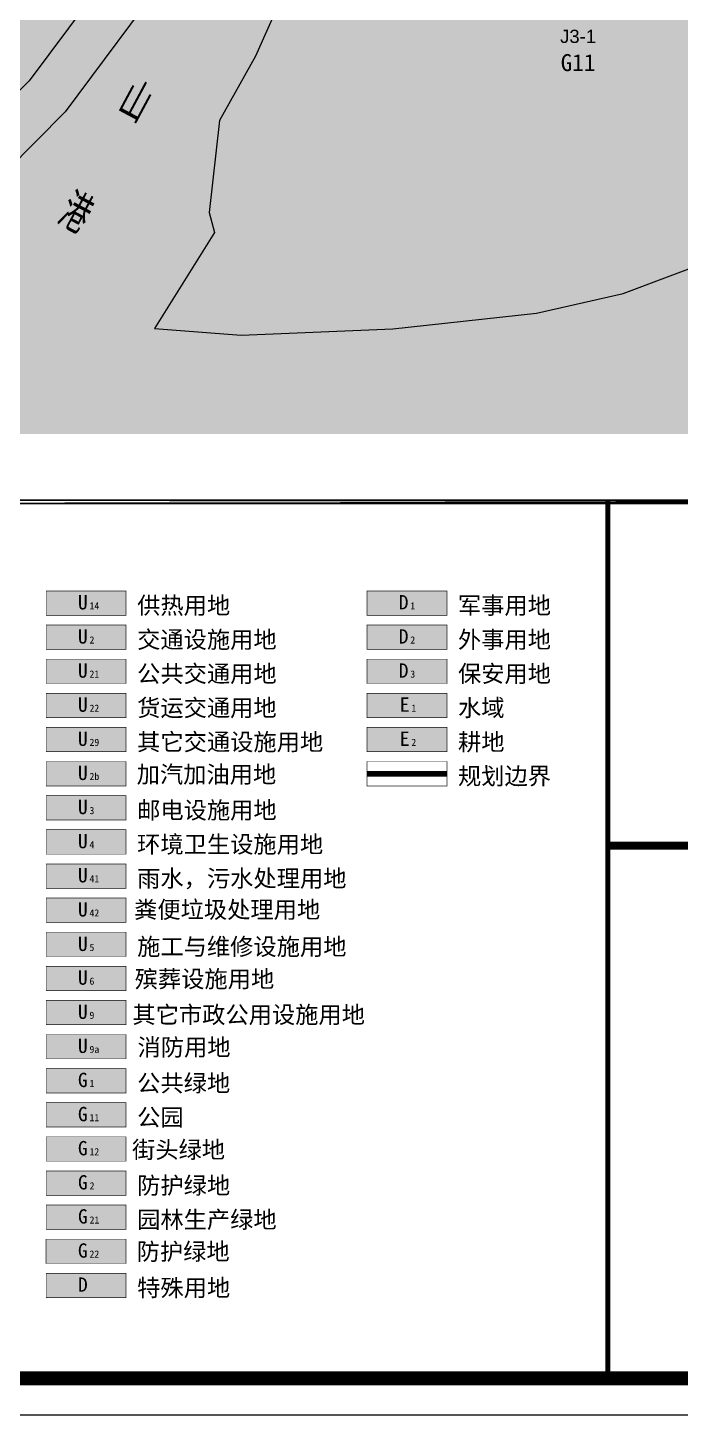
# Model space of a CAD drawing. Extents: x 2442 to 11417, y 1140 to 9206.
# Drawn here: x 7676 to 8365, y 2187 to 3651 of the extents above; entities that cross this region are included whole.
import ezdxf

# ---------------------------------------------------------------- set-up
doc = ezdxf.new("R2010")
doc.units = 0
doc.header["$LTSCALE"] = 1000
doc.header["$MEASUREMENT"] = 0
for name, color, linetype in [('08-G11-公园', 3, 'Continuous'), ('11-E1-水域', 130, 'Continuous'), ('13-X-图例', 7, 'Continuous'), ('14-z地块编号', 217, 'Continuous'), ('DL-ZX', 1, 'Continuous'), ('TK', 7, 'Continuous'), ('基层360', 220, 'Continuous'), ('用地性质代码', 7, 'Continuous'), ('用地线', 5, 'Continuous'), ('蓝线', 5, 'Continuous')]:
    doc.layers.add(name, color=color, linetype=linetype)
doc.styles.add('ht', font='simhei.ttf')
doc.styles.get("Standard").update_dxf_attribs({"font": 'gbenor.shx', "bigfont": 'gbcbig.shx'})
doc.styles.add('xtx', font='')
doc.styles.get('xtx').set_extended_font_data('SimSun')

msp = doc.modelspace()

# ---------------------------------------------------------------- hatches: boundary and pattern name
at = {"layer": '08-G11-公园'}
for points in [[(7948.8, 3946.5), (7986.4, 4002.4), (7986.6, 4002.8, -0.01533), (7946.1, 4032), (7906.1, 3972.8), (7876.4, 3919.5), (7817.9, 3815.1), (7782.6, 3735.9), (7677.8, 3595.2), (7593.5, 3510.4), (7471.6, 3535.4), (7395.1, 3512.5, -0.011145), (7387.6, 3455.4), (7372.5, 3364.7), (7420.7, 3468), (7473.4, 3483.8), (7537.2, 3469.6), (7571.7, 3444.6), (7622.9, 3469), (7715.8, 3562.5), (7826, 3710.5), (7862.7, 3792.6)], [(7948.8, 3946.5), (7986.4, 4002.4), (7986.6, 4002.8, -0.01533), (7946.1, 4032), (7906.1, 3972.8), (7876.4, 3919.5), (7817.9, 3815.1), (7782.6, 3735.9), (7677.8, 3595.2), (7593.5, 3510.4), (7471.6, 3535.4), (7395.1, 3512.5, -0.011145), (7387.6, 3455.4), (7372.5, 3364.7), (7420.7, 3468), (7473.4, 3483.8), (7537.2, 3469.6), (7571.7, 3444.6), (7622.9, 3469), (7715.8, 3562.5), (7826, 3710.5), (7862.7, 3792.6)], [(7938.4, 3669.4), (7917, 3621.2), (7878.8, 3553.4), (7867.8, 3456.4), (7873.7, 3435.1), (7810.1, 3333.8), (7901.8, 3326.8), (8061.8, 3333.6), (8213.6, 3350), (8304.9, 3370.7), (8442.4, 3422.5), (8495.2, 3453), (8524.1, 3477.6), (8586.6, 3538.1), (8626.8, 3587.7), (8686.4, 3679.3), (8638.8, 3689.6, -0.071778), (8367.1, 3790.8), (8065.2, 3955.7), (8047.2, 3915.9), (8023, 3841.7), (8000.4, 3791.7)], [(7782.6, 3735.9), (7746, 3748.6), (7727.5, 3780.3), (7657.3, 3809.5), (7651.5, 3791.1, -0.199776), (7566.5, 3690), (7527.8, 3670, -0.119727), (7439.7, 3648.5), (7422.5, 3648.5, 0.408476), (7402.6, 3628.9, -0.022526), (7395.1, 3512.5), (7471.6, 3535.4), (7593.5, 3510.4), (7677.8, 3595.2)]]:
    msp.add_hatch(color=256, dxfattribs=at).paths.add_polyline_path(points)
at = {"layer": '11-E1-水域'}
h = msp.add_hatch(color=256, dxfattribs=at)
h.paths.add_polyline_path([(8762.1, 3825.8), (8737.1, 3763.8), (8703.3, 3706.3), (8893.3, 3665.2), (8905.6, 3695.3), (8936.3, 3786.2), (8957.5, 3861.7), (8994, 3995.3), (9000, 4027.5), (9035.8, 4191), (9045.6, 4250), (9050.4, 4297.7), (8845.6, 4342.1), (8801, 4088.6), (8793, 3977.3)])
h.paths.add_polyline_path([(8808.6, 3472.9), (8857.1, 3576.9), (8881.7, 3637), (8686.4, 3679.3), (8626.8, 3587.7), (8586.6, 3538.1), (8524.1, 3477.6), (8495.2, 3453), (8442.4, 3422.5), (8304.9, 3370.7), (8213.6, 3350), (8061.8, 3333.6), (7901.8, 3326.8), (7810.1, 3333.8), (7873.7, 3435.1), (7867.8, 3456.4), (7878.8, 3553.4), (7917, 3621.2), (7938.4, 3669.4), (8000.4, 3791.7), (8023, 3841.7), (8047.2, 3915.9), (8065.2, 3955.7), (8052.5, 3962.7, -0.023672), (7986.6, 4002.8), (7986.4, 4002.4), (7948.8, 3946.5), (7862.7, 3792.6), (7826, 3710.5), (7715.8, 3562.5), (7622.9, 3469), (7571.7, 3444.6), (7537.2, 3469.6), (7473.4, 3483.8), (7420.7, 3468), (7372.5, 3364.7), (7348.8, 3222.6), (8653, 3222.6), (8682.8, 3269.2), (8760.6, 3389)])
at = {"layer": '13-X-图例', "ltscale": 5000}
for color, points in [(151, [(7695.9, 3057), (7780.2, 3057), (7780.2, 3031.3), (7695.9, 3031.3)]), (76, [(8034.5, 3057), (8118.9, 3057), (8118.9, 3031.3), (8034.5, 3031.3)]), (151, [(7695.9, 3021), (7780.2, 3021), (7780.2, 2995.3), (7695.9, 2995.3)]), (76, [(8034.5, 3021), (8118.9, 3021), (8118.9, 2995.3), (8034.5, 2995.3)]), (151, [(7695.9, 2985), (7780.2, 2985), (7780.2, 2959.3), (7695.9, 2959.3)]), (76, [(8034.5, 2985), (8118.9, 2985), (8118.9, 2959.3), (8034.5, 2959.3)]), (151, [(7695.9, 2949), (7780.2, 2949), (7780.2, 2923.3), (7695.9, 2923.3)]), (130, [(8034.5, 2949), (8118.9, 2949), (8118.9, 2923.3), (8034.5, 2923.3)]), (151, [(7695.9, 2913), (7780.2, 2913), (7780.2, 2887.3), (7695.9, 2887.3)]), (130, [(8034.5, 2913), (8118.9, 2913), (8118.9, 2887.3), (8034.5, 2887.3)]), (151, [(7695.9, 2877.1), (7780.2, 2877.1), (7780.2, 2851.4), (7695.9, 2851.4)]), (151, [(7695.9, 2841), (7780.2, 2841), (7780.2, 2815.3), (7695.9, 2815.3)]), (151, [(7695.9, 2805), (7780.2, 2805), (7780.2, 2779.3), (7695.9, 2779.3)]), (151, [(7695.9, 2769), (7780.2, 2769), (7780.2, 2743.3), (7695.9, 2743.3)]), (151, [(7695.9, 2733), (7780.2, 2733), (7780.2, 2707.3), (7695.9, 2707.3)]), (151, [(7695.9, 2697), (7780.2, 2697), (7780.2, 2671.3), (7695.9, 2671.3)]), (151, [(7695.9, 2661), (7780.2, 2661), (7780.2, 2635.3), (7695.9, 2635.3)]), (151, [(7695.9, 2625), (7780.2, 2625), (7780.2, 2599.3), (7695.9, 2599.3)]), (151, [(7695.9, 2589), (7780.2, 2589), (7780.2, 2563.2), (7695.9, 2563.2)]), (80, [(7695.9, 2553), (7780.2, 2553), (7780.2, 2527.3), (7695.9, 2527.3)]), (80, [(7695.9, 2517), (7780.2, 2517), (7780.2, 2491.3), (7695.9, 2491.3)]), (80, [(7695.9, 2481), (7780.2, 2481), (7780.2, 2455.3), (7695.9, 2455.3)]), (104, [(7695.9, 2445), (7780.2, 2445), (7780.2, 2419.3), (7695.9, 2419.3)]), (104, [(7695.9, 2409), (7780.2, 2409), (7780.2, 2383.3), (7695.9, 2383.3)]), (104, [(7695.8, 2373), (7780.1, 2373), (7780.1, 2347.3), (7695.8, 2347.3)]), (76, [(7695.9, 2337), (7780.2, 2337), (7780.2, 2311.3), (7695.9, 2311.3)])]:
    msp.add_hatch(color=color, dxfattribs=at).paths.add_polyline_path(points)

# ---------------------------------------------------------------- linework, layer by layer
at = {"layer": '13-X-图例', "linetype": 'Continuous', "const_width": 0.6}
for points in [[(7695.9, 3057), (7780.2, 3057), (7780.2, 3031.3), (7695.9, 3031.3)], [(8034.5, 3057), (8118.9, 3057), (8118.9, 3031.3), (8034.5, 3031.3)], [(7695.9, 3021), (7780.2, 3021), (7780.2, 2995.3), (7695.9, 2995.3)], [(8034.5, 3021), (8118.9, 3021), (8118.9, 2995.3), (8034.5, 2995.3)], [(7695.9, 2985), (7780.2, 2985), (7780.2, 2959.3), (7695.9, 2959.3)], [(8034.5, 2985), (8118.9, 2985), (8118.9, 2959.3), (8034.5, 2959.3)], [(7695.9, 2949), (7780.2, 2949), (7780.2, 2923.3), (7695.9, 2923.3)], [(8034.5, 2949), (8118.9, 2949), (8118.9, 2923.3), (8034.5, 2923.3)], [(7695.9, 2913), (7780.2, 2913), (7780.2, 2887.3), (7695.9, 2887.3)], [(8034.5, 2913), (8118.9, 2913), (8118.9, 2887.3), (8034.5, 2887.3)], [(7695.9, 2877), (7780.2, 2877), (7780.2, 2851.3), (7695.9, 2851.3)], [(8034.5, 2877), (8118.9, 2877), (8118.9, 2851.3), (8034.5, 2851.3)], [(7695.9, 2841), (7780.2, 2841), (7780.2, 2815.3), (7695.9, 2815.3)], [(7695.9, 2805), (7780.2, 2805), (7780.2, 2779.3), (7695.9, 2779.3)], [(7695.9, 2769), (7780.2, 2769), (7780.2, 2743.3), (7695.9, 2743.3)], [(7695.9, 2733), (7780.2, 2733), (7780.2, 2707.3), (7695.9, 2707.3)], [(7695.9, 2697), (7780.2, 2697), (7780.2, 2671.3), (7695.9, 2671.3)], [(7695.9, 2661), (7780.2, 2661), (7780.2, 2635.3), (7695.9, 2635.3)], [(7695.9, 2625), (7780.2, 2625), (7780.2, 2599.3), (7695.9, 2599.3)], [(7695.9, 2589), (7780.2, 2589), (7780.2, 2563.3), (7695.9, 2563.3)], [(7695.9, 2553), (7780.2, 2553), (7780.2, 2527.3), (7695.9, 2527.3)], [(7695.9, 2517), (7780.2, 2517), (7780.2, 2491.3), (7695.9, 2491.3)], [(7695.9, 2481), (7780.2, 2481), (7780.2, 2455.3), (7695.9, 2455.3)], [(7695.9, 2445), (7780.2, 2445), (7780.2, 2419.3), (7695.9, 2419.3)], [(7695.9, 2409), (7780.2, 2409), (7780.2, 2383.3), (7695.9, 2383.3)], [(7695.8, 2373), (7780.1, 2373), (7780.1, 2347.3), (7695.8, 2347.3)], [(7695.9, 2337), (7780.2, 2337), (7780.2, 2311.3), (7695.9, 2311.3)]]:
    msp.add_lwpolyline(points, close=True, dxfattribs=at)
at = {"layer": '13-X-图例', "color": 1, "linetype": 'Continuous', "ltscale": 3, "const_width": 6, "flags": 128}
msp.add_lwpolyline([(8034.5, 2864.1), (8118.9, 2864.1)], dxfattribs=at)
at = {"layer": 'DL-ZX', "color": 0}
msp.add_lwpolyline([(2441.5, 9205.8), (10646.6, 9205.8), (10646.6, 2187.2), (2441.5, 2187.2)], close=True, dxfattribs=at)
at = {"layer": 'DL-ZX', "color": 7, "const_width": 15}
msp.add_lwpolyline([(10616.1, 9151.6), (2485.3, 9151.6), (2485.3, 2226.2), (10616.1, 2226.2)], close=True, dxfattribs=at)
at = {"layer": 'TK', "linetype": 'Continuous', "const_width": 5.46, "flags": 128}
msp.add_lwpolyline([(6094.5, 3151.1), (10610.3, 3151.1), (6094.5, 3151.1)], dxfattribs=at)
at = {"layer": 'TK'}
for points, const_width in [([(8288.8, 3151.1), (8288.8, 2226.8)], 4.98), ([(10610.3, 2788.3), (8288.8, 2788.3)], 8.3)]:
    msp.add_lwpolyline(points, dxfattribs=dict(at, const_width=const_width))
at = {"layer": '用地线', "flags": 128}
msp.add_lwpolyline([(7781, 4122.2), (7819.6, 4078.4, 0.015079), (7856.9, 4041.9, -0.347048), (7876.4, 3919.5), (7817.9, 3815.1), (7782.6, 3735.9), (7677.8, 3595.2), (7593.5, 3510.4), (7593.5, 3510.4), (7593.5, 3510.4), (7471.6, 3535.4), (7395.1, 3512.5)], format="xyb", dxfattribs=at)
at = {"layer": '蓝线', "linetype": 'Continuous', "ltscale": 0.3}
for points in [[(7986.6, 4002.8), (7986.4, 4002.4), (7948.8, 3946.5), (7862.7, 3792.6), (7826, 3710.5), (7715.8, 3562.5), (7622.9, 3469), (7571.7, 3444.6), (7537.2, 3469.6), (7473.4, 3483.8), (7420.7, 3468), (7352.8, 3322.5), (7323, 3296.6), (7033, 3311.8), (6946.8, 3343.7), (6839.4, 3420.7), (6819.5, 3494.7), (6766.1, 3601.3), (6689.9, 3685.1), (6610.5, 3796.5), (6516, 3841.9), (6355.1, 3856.5), (6272.7, 3846.4), (6044.8, 3717.5)], [(7986.6, 4002.8), (7986.4, 4002.4), (7948.8, 3946.5), (7862.7, 3792.6), (7826, 3710.5), (7715.8, 3562.5), (7622.9, 3469), (7571.7, 3444.6), (7537.2, 3469.6), (7473.4, 3483.8), (7420.7, 3468), (7352.8, 3322.5), (7323, 3296.6), (7033, 3311.8), (6946.8, 3343.7), (6839.4, 3420.7), (6819.5, 3494.7), (6766.1, 3601.3), (6689.9, 3685.1), (6610.5, 3796.5), (6516, 3841.9), (6355.1, 3856.5), (6272.7, 3846.4), (6044.8, 3717.5)], [(8065.2, 3955.7), (8047.2, 3915.9), (8023, 3841.7), (8000.4, 3791.7), (7938.4, 3669.4), (7917, 3621.2), (7878.8, 3553.4), (7867.8, 3456.4), (7873.7, 3435.1), (7810.1, 3333.8), (7901.8, 3326.8), (8061.8, 3333.6), (8213.6, 3350), (8304.9, 3370.7), (8442.4, 3422.5)]]:
    msp.add_lwpolyline(points, dxfattribs=at)

# ---------------------------------------------------------------- texts
at = {"layer": '13-X-图例', "linetype": 'Continuous', "style": 'ht'}
for s, height, p in [('U', 15.1, (7729.4, 3037.5)), ('供热用地', 18, (7791.9, 3032.7)), ('D', 15.1, (8068.1, 3037.5)), ('军事用地', 18, (8130.6, 3032.7)), ('14', 7.56, (7741.6, 3037.5)), ('1', 7.56, (8080.3, 3037.5)), ('U', 15.1, (7729.4, 3001.5)), ('交通设施用地', 18, (7791.9, 2996.7)), ('D', 15.1, (8068.1, 3001.5)), ('外事用地', 18, (8130.6, 2996.7)), ('2', 7.56, (7741.6, 3001.5)), ('2', 7.56, (8080.3, 3001.5)), ('U', 15.1, (7729.4, 2965.5)), ('21', 7.56, (7741.6, 2965.5)), ('公共交通用地', 18, (7791.9, 2960.7)), ('D', 15.1, (8068.1, 2965.5)), ('3', 7.56, (8080.3, 2965.5)), ('保安用地', 18, (8130.6, 2960.7)), ('U', 15.1, (7729.4, 2929.5)), ('货运交通用地', 18, (7791.9, 2924.7)), ('E', 15.1, (8069.2, 2929.5)), ('水域', 18, (8130.6, 2924.7)), ('22', 7.56, (7741.6, 2929.5)), ('1', 7.56, (8081.4, 2929.5)), ('U', 15.1, (7729.4, 2893.5)), ('29', 7.56, (7741.6, 2893.5)), ('其它交通设施用地', 18, (7791.9, 2888.7)), ('E', 15.1, (8069.2, 2893.5)), ('2', 7.56, (8081.4, 2893.5)), ('耕地', 18, (8130.6, 2888.7)), ('U', 15.1, (7729.4, 2857.5)), ('加汽加油用地', 18, (7791.4, 2854.5)), ('规划边界', 18, (8130.6, 2852.7)), ('2b', 7.56, (7741.6, 2857.5)), ('U', 15.1, (7729.4, 2821.5)), ('3', 7.56, (7741.6, 2821.5)), ('邮电设施用地', 18, (7791.9, 2816.7)), ('U', 15.1, (7729.4, 2785.5)), ('环境卫生设施用地', 18, (7791.9, 2780.7)), ('4', 7.56, (7741.6, 2785.5)), ('U', 15.1, (7729.4, 2749.5)), ('41', 7.56, (7741.6, 2749.5)), ('雨水，污水处理用地', 18, (7791.9, 2744.7)), ('U', 15.1, (7729.4, 2713.5)), ('粪便垃圾处理用地', 18, (7788.7, 2711.8)), ('42', 7.56, (7741.6, 2713.5)), ('U', 15.1, (7729.4, 2677.1)), ('5', 7.56, (7741.6, 2677.1)), ('施工与维修设施用地', 18, (7791.9, 2672.7)), ('U', 15.1, (7729.4, 2641.5)), ('殡葬设施用地', 18, (7789.3, 2638.6)), ('6', 7.56, (7741.6, 2641.5)), ('其它市政公用设施用地', 18, (7786.9, 2600.9)), ('U', 15.1, (7729.4, 2605.5)), ('9', 7.56, (7741.6, 2605.5)), ('U', 15.1, (7729.4, 2569.5)), ('9a', 7.56, (7741.6, 2569.5)), ('消防用地', 18, (7792.3, 2566.6)), ('G', 15.1, (7729.4, 2533.5)), ('公共绿地', 18, (7791.9, 2528.7)), ('1', 7.56, (7741.6, 2533.5)), ('G', 15.1, (7729.4, 2497.5)), ('11', 7.56, (7741.6, 2497.5)), ('公园', 18, (7791.9, 2492.7)), ('G', 15.1, (7729.4, 2461.5)), ('街头绿地', 18, (7786.5, 2458.5)), ('12', 7.56, (7741.6, 2461.5)), ('G', 15.1, (7729.5, 2425.5)), ('2', 7.56, (7741.7, 2425.5)), ('防护绿地', 18, (7791.9, 2420.7)), ('G', 15.1, (7729.5, 2389.5)), ('园林生产绿地', 18, (7791.9, 2384.7)), ('21', 7.56, (7741.7, 2389.5)), ('G', 15.1, (7729.4, 2353.5)), ('22', 7.56, (7741.6, 2353.5)), ('防护绿地', 18, (7791.4, 2351)), ('D', 15.1, (7729.5, 2317.5)), ('特殊用地', 18, (7791.9, 2312.7))]:
    msp.add_text(s, height=height, dxfattribs=at).set_placement(p)
at = {"layer": '14-z地块编号', "linetype": 'Continuous', "insert": (8238.4, 3649.2), "char_height": 14, "width": 55.685, "attachment_point": 1, "style": 'xtx'}
msp.add_mtext('\\pt28;{\\fArial|b0|i0|c0|p32;J3-1}', dxfattribs=at)
at = {"layer": '基层360', "color": 0, "insert": (7850.2, 3714.9), "char_height": 40, "width": 404.227, "attachment_point": 1, "rotation": 331.7195}
msp.add_mtext('常\\P\\P山\\P\\P港', dxfattribs=at)
at = {"layer": '用地性质代码', "insert": (8239, 3623.5), "char_height": 18, "width": 193.333, "attachment_point": 1}
msp.add_mtext('{\\fSimSun|b0|i0|c134|p54;G11}', dxfattribs=at)

doc.saveas('drawing.dxf')
